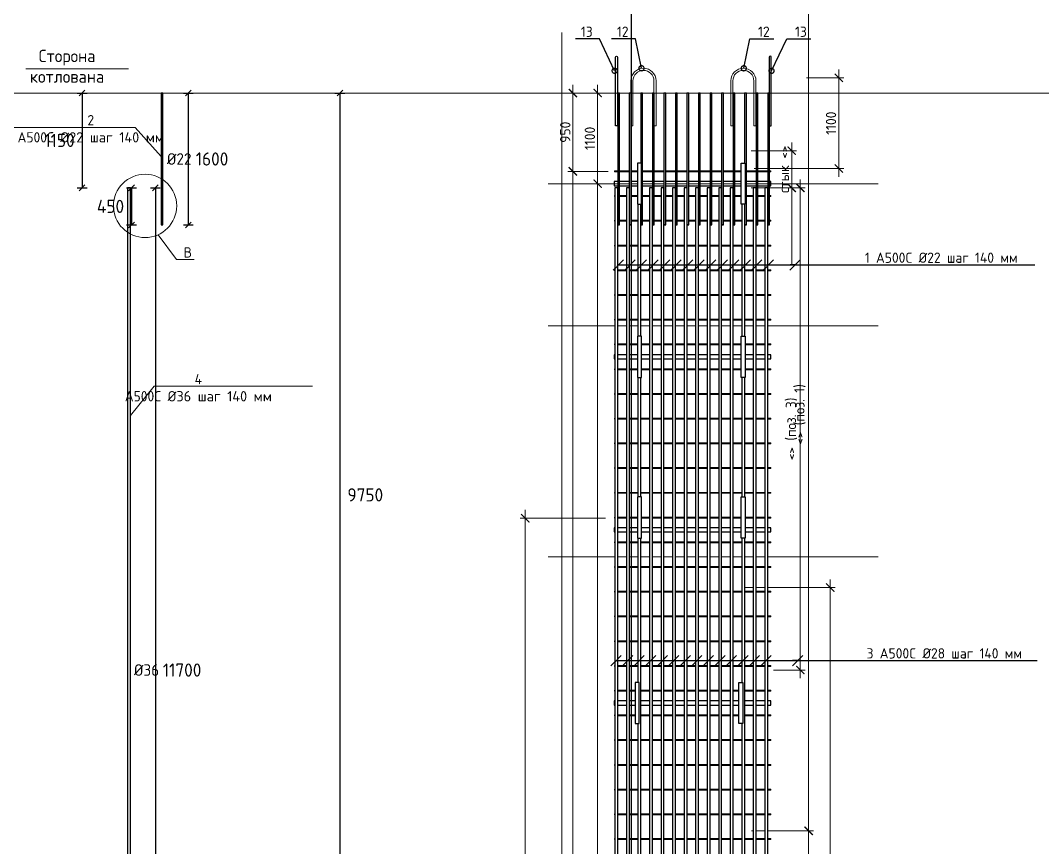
# Model space of a CAD drawing. Header units: millimetres. Extents: x -65574 to 111613, y -106550 to -50518.
# Drawn here: x 11601 to 24010, y -79206 to -69172 of the extents above; entities that cross this region are included whole.
import ezdxf
from ezdxf import colors
from ezdxf.entities.mleader import LeaderData, LeaderLine
from ezdxf.math import Vec2, Vec3

# ---------------------------------------------------------------- set-up
doc = ezdxf.new("R2010")
doc.units = ezdxf.units.MM
doc.linetypes.add('невидимая', pattern=[0.375, 0.25, -0.125])
doc.layers.get('Defpoints').update_dxf_attribs({"color": 6})
doc.layers.add('Dim', color=11, linetype='Continuous', lineweight=13)
doc.layers.add('К_Арматура', color=140, linetype='Continuous')
doc.styles.add('GOST-2.304_Type-B', font='GOST Common.ttf')
doc.styles.get("Standard").update_dxf_attribs({"font": 'arial.ttf'})
doc.dimstyles.new('УРСТ', dxfattribs={"dimtxt": 2.5, "dimasz": 2, "dimexe": 1.2, "dimexo": 1.5, "dimtad": 1, "dimdec": 0, "dimrnd": 1, "dimtxsty": 'GOST-2.304_Type-B', "dimblk": 'ARCHTICK', "dimcen": 2, "dimdle": 2, "dimazin": 3, "dimtfac": 1, "dimtdec": 0, "dimtmove": 1, "dimatfit": 0, "dimldrblk": 'NONE', "dimlwd": 15, "dimlwe": 15})

# ---------------------------------------------------------------- blocks, each defined once
blk = doc.blocks.new('*U32')
at = {"lineweight": 30, "ltscale": 100}
blk.add_lwpolyline([(-950, -25), (950, -25), (950, 25), (-950, 25)], close=True, dxfattribs=at)
blk = doc.blocks.new('*U33')
at = {"color": 0, "linetype": 'ByBlock', "lineweight": -2, "transparency": 16777216}
for p in [(0, 0), (0, -2100), (0, -4200), (0, -6300)]:
    blk.add_blockref('*U32', p, dxfattribs=at)
blk = doc.blocks.new('_ArchTick')
at = {"color": 0, "linetype": 'ByBlock', "const_width": 0.15}
blk.add_lwpolyline([(-0.5, -0.5), (0.5, 0.5)], dxfattribs=at)
blk = doc.blocks.new('*D138')
at = {"color": 0, "lineweight": 15, "ltscale": 100, "transparency": 16777216}
for p, q in [((18608, -69953), (18608, -71253)), ((18745, -70053), (18548, -70053)), ((19041, -71153), (18548, -71153))]:
    blk.add_line(p, q, dxfattribs=at)
at = {"layer": 'Defpoints', "color": 0, "lineweight": -2, "ltscale": 100, "transparency": 16777216}
for p in [(18820, -70053), (18608, -71153), (19116, -71153)]:
    blk.add_point(p, dxfattribs=at)
at = {"color": 0, "lineweight": 15, "ltscale": 100, "transparency": 16777216, "xscale": 100, "yscale": 100, "zscale": 100}
for p, rotation in [((18608, -70053), 90), ((18608, -71153), 270)]:
    blk.add_blockref('_ArchTick', p, dxfattribs=dict(at, rotation=rotation))
at = {"color": 0, "lineweight": 15, "ltscale": 100, "transparency": 16777216, "insert": (18514, -70603), "char_height": 125, "attachment_point": 5, "rotation": 90, "style": 'GOST-2.304_Type-B'}
blk.add_mtext('\\A1;1100', dxfattribs=at)
blk = doc.blocks.new('_None')
blk = doc.blocks.new('*D139')
at = {"color": 0, "lineweight": 15, "ltscale": 100, "transparency": 16777216}
for p, q in [((18608, -71053), (18608, -100653)), ((19041, -71153), (18548, -71153)), ((18736, -100553), (18548, -100553))]:
    blk.add_line(p, q, dxfattribs=at)
at = {"layer": 'Defpoints', "color": 0, "lineweight": -2, "ltscale": 100, "transparency": 16777216}
for p in [(19116, -71153), (18608, -100553), (18811, -100553)]:
    blk.add_point(p, dxfattribs=at)
at = {"color": 0, "lineweight": 15, "ltscale": 100, "transparency": 16777216, "xscale": 100, "yscale": 100, "zscale": 100}
for p, rotation in [((18608, -71153), 90), ((18608, -100553), 270)]:
    blk.add_blockref('_ArchTick', p, dxfattribs=dict(at, rotation=rotation))
at = {"color": 0, "lineweight": 15, "ltscale": 100, "transparency": 16777216, "insert": (18495, -85853), "char_height": 125, "width": 2235.51, "attachment_point": 5, "rotation": 90, "style": 'GOST-2.304_Type-B'}
blk.add_mtext('\\A1;14х2100=29400 (Ф1,Ф2,Ф3,Ф4)', dxfattribs=at)
blk = doc.blocks.new('*D140')
at = {"color": 0, "lineweight": 15, "ltscale": 100, "transparency": 16777216}
for p, q in [((18308, -69953), (18308, -71103)), ((18615, -70053), (18248, -70053)), ((18737, -71003), (18248, -71003))]:
    blk.add_line(p, q, dxfattribs=at)
at = {"layer": 'Defpoints', "color": 0, "lineweight": -2, "ltscale": 100, "transparency": 16777216}
for p in [(18690, -70053), (18308, -71003), (18812, -71003)]:
    blk.add_point(p, dxfattribs=at)
at = {"color": 0, "lineweight": 15, "ltscale": 100, "transparency": 16777216, "xscale": 100, "yscale": 100, "zscale": 100}
for p, rotation in [((18308, -70053), 90), ((18308, -71003), 270)]:
    blk.add_blockref('_ArchTick', p, dxfattribs=dict(at, rotation=rotation))
at = {"color": 0, "lineweight": 15, "ltscale": 100, "transparency": 16777216, "insert": (18215, -70528), "char_height": 125, "attachment_point": 5, "rotation": 90, "style": 'GOST-2.304_Type-B'}
blk.add_mtext('\\A1;950', dxfattribs=at)
blk = doc.blocks.new('*D142')
at = {"color": 0, "lineweight": 15, "ltscale": 100, "transparency": 16777216}
for p, q in [((21536, -71069), (21536, -69769)), ((21143, -69869), (21596, -69869)), ((20510, -70969), (21596, -70969))]:
    blk.add_line(p, q, dxfattribs=at)
at = {"layer": 'Defpoints', "color": 0, "lineweight": -2, "ltscale": 100, "transparency": 16777216}
for p in [(21068, -69869), (21536, -69869), (20435, -70969)]:
    blk.add_point(p, dxfattribs=at)
at = {"color": 0, "lineweight": 15, "ltscale": 100, "transparency": 16777216, "xscale": 100, "yscale": 100, "zscale": 100}
for p, rotation in [((21536, -69869), 90), ((21536, -70969), 270)]:
    blk.add_blockref('_ArchTick', p, dxfattribs=dict(at, rotation=rotation))
at = {"color": 0, "lineweight": 15, "ltscale": 100, "transparency": 16777216, "insert": (21442, -70419), "char_height": 125, "attachment_point": 5, "rotation": 90, "style": 'GOST-2.304_Type-B'}
blk.add_mtext('\\A1;1100', dxfattribs=at)
blk = doc.blocks.new('*D143')
at = {"color": 0, "lineweight": 15, "ltscale": 100, "transparency": 16777216}
for p, q in [((20405, -76053), (21492, -76053)), ((21432, -75953), (21432, -105553)), ((20405, -105453), (21492, -105453))]:
    blk.add_line(p, q, dxfattribs=at)
at = {"layer": 'Defpoints', "color": 0, "lineweight": -2, "ltscale": 100, "transparency": 16777216}
for p in [(20330, -76053), (20330, -105453), (21432, -105453)]:
    blk.add_point(p, dxfattribs=at)
at = {"color": 0, "lineweight": 15, "ltscale": 100, "transparency": 16777216, "xscale": 100, "yscale": 100, "zscale": 100}
for p, rotation in [((21432, -76053), 90), ((21432, -105453), 270)]:
    blk.add_blockref('_ArchTick', p, dxfattribs=dict(at, rotation=rotation))
at = {"color": 0, "lineweight": 15, "ltscale": 100, "transparency": 16777216, "insert": (21325, -90753), "char_height": 125, "attachment_point": 5, "rotation": 90, "style": 'GOST-2.304_Type-B'}
blk.add_mtext('\\A1;14х2100=29400 (поз. Р17)', dxfattribs=at)
blk = doc.blocks.new('_DotSmall')
at = {"color": 0, "linetype": 'ByBlock', "const_width": 0.5}
blk.add_lwpolyline([(-0.0625, 0, 1), (0.0625, 0, 1)], format="xyb", close=True, dxfattribs=at)
blk = doc.blocks.new('*D125')
at = {"color": 0, "lineweight": 15, "transparency": 16777216}
for p, q in [((21170, -78903), (21170, -90803)), ((20475, -79003), (21230, -79003)), ((20475, -90703), (21230, -90703))]:
    blk.add_line(p, q, dxfattribs=at)
at = {"layer": 'Defpoints', "color": 0, "lineweight": -2, "transparency": 16777216}
for p in [(20400, -79003), (20400, -90703), (21170, -90703)]:
    blk.add_point(p, dxfattribs=at)
at = {"color": 0, "lineweight": 15, "transparency": 16777216, "xscale": 100, "yscale": 100, "zscale": 100}
for p, rotation in [((21170, -79003), 90), ((21170, -90703), 270)]:
    blk.add_blockref('_ArchTick', p, dxfattribs=dict(at, rotation=rotation))
at = {"color": 0, "lineweight": 15, "transparency": 16777216, "insert": (21064, -84853), "char_height": 125, "attachment_point": 5, "rotation": 90, "style": 'GOST-2.304_Type-B'}
blk.add_mtext('\\A1;<> (поз. 5)', dxfattribs=at)
blk = doc.blocks.new('*U16')
blk.add_wipeout([(-18, 11700), (18, 11700), (18, 0), (-18, 0)])
at = {"lineweight": -2}
blk.add_wipeout([(-18, 11700), (18, 11700), (18, 0), (-18, 0)], dxfattribs=at)
at = {"ltscale": 100}
blk.add_lwpolyline([(-18, 0), (18, 0), (18, 11700), (-18, 11700)], close=True, dxfattribs=at)
blk = doc.blocks.new('*U17')
at = {"color": 0, "linetype": 'ByBlock', "lineweight": -2, "transparency": 16777216}
for p in [(0, 0), (140, 0), (280, 0), (420, 0), (560, 0), (700, 0), (840, 0), (980, 0), (1120, 0), (1260, 0), (1400, 0), (1540, 0), (1680, 0), (1820, 0)]:
    blk.add_blockref('*U16', p, dxfattribs=at)
blk = doc.blocks.new('_Oblique')
at = {"color": 0, "linetype": 'ByBlock', "lineweight": -2}
blk.add_line((-0.5, -0.5), (0.5, 0.5), dxfattribs=at)
blk = doc.blocks.new('*D86')
at = {"color": 0, "lineweight": 15, "transparency": 16777216}
for p, q in [((20475, -68103), (21230, -68103)), ((21170, -79903), (21170, -68003)), ((20475, -79803), (21230, -79803))]:
    blk.add_line(p, q, dxfattribs=at)
at = {"layer": 'Defpoints', "color": 0, "lineweight": -2, "transparency": 16777216}
for p in [(20400, -68103), (21170, -68103), (20400, -79803)]:
    blk.add_point(p, dxfattribs=at)
at = {"color": 0, "lineweight": 15, "transparency": 16777216, "xscale": 100, "yscale": 100, "zscale": 100}
for p, rotation in [((21170, -68103), 90), ((21170, -79803), 270)]:
    blk.add_blockref('_ArchTick', p, dxfattribs=dict(at, rotation=rotation))
at = {"color": 0, "lineweight": 15, "transparency": 16777216, "insert": (21064, -73953), "char_height": 125, "attachment_point": 5, "rotation": 90, "style": 'GOST-2.304_Type-B'}
blk.add_mtext('\\A1;<> (поз. 1)', dxfattribs=at)
blk = doc.blocks.new('*D87')
at = {"color": 0, "lineweight": 15, "transparency": 16777216}
for p, q in [((20742, -71203), (21129, -71203)), ((21069, -77153), (21069, -71103)), ((20745, -77053), (21129, -77053))]:
    blk.add_line(p, q, dxfattribs=at)
at = {"layer": 'Defpoints', "color": 0, "lineweight": -2, "transparency": 16777216}
for p in [(20667, -71203), (21069, -71203), (20670, -77053)]:
    blk.add_point(p, dxfattribs=at)
at = {"color": 0, "lineweight": 15, "transparency": 16777216, "xscale": 100, "yscale": 100, "zscale": 100}
for p, rotation in [((21069, -71203), 90), ((21069, -77053), 270)]:
    blk.add_blockref('_ArchTick', p, dxfattribs=dict(at, rotation=rotation))
at = {"color": 0, "lineweight": 15, "transparency": 16777216, "insert": (20962, -74128), "char_height": 125, "attachment_point": 5, "rotation": 90, "style": 'GOST-2.304_Type-B'}
blk.add_mtext('\\A1;<> (поз. 3)', dxfattribs=at)
blk = doc.blocks.new('*D163')
at = {"color": 0, "lineweight": 15, "ltscale": 100, "transparency": 16777216}
for p, q in [((18308, -70903), (18308, -100803)), ((18737, -71003), (18248, -71003)), ((18737, -100703), (18248, -100703))]:
    blk.add_line(p, q, dxfattribs=at)
at = {"layer": 'Defpoints', "color": 0, "lineweight": -2, "ltscale": 100, "transparency": 16777216}
for p in [(18812, -71003), (18308, -100703), (18812, -100703)]:
    blk.add_point(p, dxfattribs=at)
at = {"color": 0, "lineweight": 15, "ltscale": 100, "transparency": 16777216, "xscale": 100, "yscale": 100, "zscale": 100}
for p, rotation in [((18308, -71003), 90), ((18308, -100703), 270)]:
    blk.add_blockref('_ArchTick', p, dxfattribs=dict(at, rotation=rotation))
at = {"color": 0, "lineweight": 15, "ltscale": 100, "transparency": 16777216, "insert": (18202, -85853), "char_height": 125, "attachment_point": 5, "rotation": 90, "style": 'GOST-2.304_Type-B'}
blk.add_mtext('\\A1;99х300=29700 (поз. 9)', dxfattribs=at)
blk = doc.blocks.new('*U166')
at = {"lineweight": 15}
blk.add_lwpolyline([(-950, 6), (-950, -6), (950, -6), (950, 6)], close=True, dxfattribs=at)
blk = doc.blocks.new('*U167')
at = {"color": 0, "linetype": 'ByBlock', "lineweight": -2, "transparency": 16777216}
for p in [(0, 0), (0, -300), (0, -600), (0, -900), (0, -1200), (0, -1500), (0, -1800), (0, -2100), (0, -2400), (0, -2700), (0, -3000), (0, -3300), (0, -3600), (0, -3900), (0, -4200), (0, -4500), (0, -4800), (0, -5100), (0, -5400), (0, -5700), (0, -6000), (0, -6300), (0, -6600), (0, -6900), (0, -7200), (0, -7500), (0, -7800), (0, -8100)]:
    blk.add_blockref('*U166', p, dxfattribs=at)
blk = doc.blocks.new('*D191')
at = {"color": 0, "lineweight": 15, "transparency": 16777216}
for p, q in [((17729, -75111), (17729, -106261)), ((18704, -75211), (17669, -75211)), ((19246, -106161), (17669, -106161))]:
    blk.add_line(p, q, dxfattribs=at)
at = {"layer": 'Defpoints', "color": 0, "lineweight": -2, "transparency": 16777216}
for p in [(18779, -75211), (17729, -106161), (19321, -106161)]:
    blk.add_point(p, dxfattribs=at)
at = {"color": 0, "lineweight": 15, "transparency": 16777216, "xscale": 100, "yscale": 100, "zscale": 100}
for p, rotation in [((17729, -75211), 90), ((17729, -106161), 270)]:
    blk.add_blockref('_ArchTick', p, dxfattribs=dict(at, rotation=rotation))
at = {"color": 0, "lineweight": -2, "transparency": 16777216, "insert": (17636, -90686), "char_height": 125, "attachment_point": 5, "rotation": 90, "style": 'GOST-2.304_Type-B'}
blk.add_mtext('\\A1;30950', dxfattribs=at)
blk = doc.blocks.new('*D196')
at = {"color": 0, "lineweight": 15, "transparency": 16777216}
for p, q in [((20964, -70753), (20964, -70653)), ((20472, -70753), (21024, -70753)), ((20964, -70753), (20964, -71203)), ((20964, -70753), (20964, -71203)), ((20472, -71203), (21024, -71203)), ((20964, -71203), (20964, -71303)), ((20964, -72146), (20964, -71203))]:
    blk.add_line(p, q, dxfattribs=at)
at = {"layer": 'Defpoints', "color": 0, "lineweight": -2, "transparency": 16777216}
for p in [(20397, -70753), (20397, -71203), (20964, -71203)]:
    blk.add_point(p, dxfattribs=at)
at = {"color": 0, "lineweight": 15, "transparency": 16777216, "xscale": 100, "yscale": 100, "zscale": 100}
for p, rotation in [((20964, -70753), 270), ((20964, -71203), 90)]:
    blk.add_blockref('_ArchTick', p, dxfattribs=dict(at, rotation=rotation))
at = {"color": 0, "lineweight": 15, "transparency": 16777216, "insert": (20870, -70978), "char_height": 125, "attachment_point": 5, "rotation": 90, "style": 'GOST-2.304_Type-B'}
blk.add_mtext('\\A1;стык <>', dxfattribs=at)
blk = doc.blocks.new('*U226')
at = {"color": 0}
blk.add_wipeout([(-11, 1600), (11, 1600), (11, 0), (-11, 0)], dxfattribs=at)
at = {"color": 0, "lineweight": -2}
blk.add_line((8, 0), (-14, 0), dxfattribs=at)
at = {"color": 0, "ltscale": 100}
blk.add_lwpolyline([(-11, 0), (11, 0), (11, 1600), (-11, 1600)], close=True, dxfattribs=at)
blk = doc.blocks.new('*U227')
at = {"color": 0, "linetype": 'ByBlock', "lineweight": -2, "transparency": 16777216}
for p in [(0, 0), (140, 0), (280, 0), (420, 0), (560, 0), (700, 0), (840, 0), (980, 0), (1120, 0), (1260, 0), (1400, 0), (1540, 0), (1680, 0), (1820, 0)]:
    blk.add_blockref('*U226', p, dxfattribs=at)

msp = doc.modelspace()

# ---------------------------------------------------------------- linework, layer by layer
at = {"linetype": 'невидимая', "lineweight": 5, "ltscale": 25}
msp.add_line((44252, -70052.8), (2493.9, -70052.8), dxfattribs=at)
at = {"color": 7}
for p, q in [((12290, -70052.8), (12410, -70052.8)), ((12315, -70087.8), (12385, -70017.8)), ((12350, -70052.8), (12350, -71202.8)), ((13579.3, -70052.8), (13699.3, -70052.8)), ((13604.3, -70087.8), (13674.3, -70017.8)), ((13639.3, -70052.8), (13639.3, -71652.8)), ((15420, -70052.8), (15540, -70052.8)), ((15445, -70087.8), (15515, -70017.8)), ((15480, -70052.8), (15480, -79802.8)), ((12290, -71202.8), (12410, -71202.8)), ((12315, -71237.8), (12385, -71167.8)), ((12890, -71202.8), (13010, -71202.8)), ((12915, -71237.8), (12985, -71167.8)), ((12950, -71202.8), (12950, -71652.8)), ((13179.3, -71202.8), (13299.3, -71202.8)), ((13204.3, -71237.8), (13274.3, -71167.8)), ((13239.3, -71202.8), (13239.3, -82902.8)), ((12890, -71652.8), (13010, -71652.8)), ((12915, -71687.8), (12985, -71617.8)), ((13579.3, -71652.8), (13699.3, -71652.8)), ((13604.3, -71687.8), (13674.3, -71617.8))]:
    msp.add_line(p, q, dxfattribs=at)
at = {"color": 0, "lineweight": 15}
for points in [[(18172.4, -69317.7), (18172.4, -101737.5)], [(22012.7, -71152.8), (18006.3, -71152.8)], [(22012.7, -72877.8), (18006.3, -72877.8)], [(22012.7, -75677.8), (18006.3, -75677.8)]]:
    msp.add_lwpolyline(points, dxfattribs=at)
at = {"color": 0, "lineweight": 15, "ltscale": 100}
msp.add_lwpolyline([(11667.5, -69761), (12912.1, -69761)], dxfattribs=at)
for points in [[(19037.1, -70452.8), (19037.1, -69905.3, -1), (19292.1, -69905.3), (19292.1, -70452.8), (19317.1, -70452.8), (19317.1, -69905.3, 1), (19012.1, -69905.3), (19012.1, -70452.8)], [(20505.1, -70452.8), (20505.1, -69905.3, 1), (20250.1, -69905.3), (20250.1, -70452.8), (20225.1, -70452.8), (20225.1, -69905.3, -1), (20530.1, -69905.3), (20530.1, -70452.8)]]:
    msp.add_lwpolyline(points, format="xyb", close=True, dxfattribs=at)
at = {"lineweight": 30}
msp.add_lwpolyline([(13330.3, -70052.8), (13308.3, -70052.8), (13308.3, -71652.8), (13330.3, -71652.8), (13330.3, -70052.8), (13308.3, -70052.8)], dxfattribs=at)
msp.add_lwpolyline([(12901.3, -71202.8), (12901.3, -82902.8), (12937.3, -82902.8), (12937.3, -71202.8)], close=True, dxfattribs=at)
at = {"color": 0, "lineweight": 15}
msp.add_circle((13114.6, -71421.9), 384.2, dxfattribs=at)
at = {"layer": 'К_Арматура', "color": 0}
for points in [[(18850.1, -69618), (18850.1, -70452.8), (18825.1, -70452.8), (18825.1, -69618, -1), (18850.1, -69618, -1)], [(20692.1, -69618), (20692.1, -70452.8), (20717.1, -70452.8), (20717.1, -69618, 1), (20692.1, -69618, 1)]]:
    msp.add_lwpolyline(points, format="xyb", dxfattribs=at)

# ---------------------------------------------------------------- block references
at = {"color": 0, "lineweight": -2}
msp.add_blockref('*U167', (19761.6, -71002.8), dxfattribs=at)
at = {"color": 0}
msp.add_blockref('*U33', (19761.1, -71152.8), dxfattribs=at)

# ---------------------------------------------------------------- texts
at = {"color": 0, "ltscale": 100, "insert": (12530.9, -69528.1), "char_height": 150, "attachment_point": 3, "style": 'GOST-2.304_Type-B'}
msp.add_mtext_dynamic_manual_height_columns('\\pxqc;Сторона\\Pкотлована', width=726.204, gutter_width=300, heights=[-400], dxfattribs=at)
msp.add_mtext_dynamic_manual_height_columns('\\pxqc;Сторона\\Pкотлована', width=726.204, gutter_width=300, heights=[-400], dxfattribs=at)
at = {"color": 7, "style": 'GOST-2.304_Type-B'}
for s, insert, char_height, attachment_point in [('1150', (12260, -70627.8), 160, 6), ('%%C22', (13379.3, -70852.8), 140, 4), ('1600', (13729.3, -70852.8), 160, 4), ('450', (12860, -71427.8), 160, 6), ('9750', (15570, -74927.8), 160, 4), ('%%C36', (12979.3, -77052.8), 140, 4), ('11700', (13329.3, -77052.8), 160, 4)]:
    msp.add_mtext(s, dxfattribs=dict(at, insert=insert, char_height=char_height, attachment_point=attachment_point))

# ---------------------------------------------------------------- dimensions: what is measured, and where the dimension line sits
at = {"color": 0, "lineweight": 15, "ltscale": 100}
for base, p1, p2, picture, middle in [((21812.2, -70052.8), (20711.1, -71152.8), (21344.1, -70052.8), '*D142', (21812.2, -70602.8)), ((18308.5, -71002.8), (18689.7, -70052.8), (18811.6, -71002.8), '*D140', (18308.5, -70527.8))]:
    dim = msp.add_linear_dim(base=base, p1=p1, p2=p2, angle=90, dimstyle='УРСТ', override={"dimscale": 0}, dxfattribs=at)
    dim.commit()
    dim.dimension.update_dxf_attribs({"geometry": picture, "text_midpoint": middle, "dimtype": 160})
dim = msp.add_linear_dim(base=(18607.8, -71152.8), p1=(18819.7, -70052.8), p2=(19116.1, -71152.8), angle=90, dimstyle='УРСТ', override={"dimscale": 0}, dxfattribs=at)
dim.commit()
dim.dimension.update_dxf_attribs({"geometry": '*D138', "text_midpoint": (18514, -70602.8)})
for base, p1, p2, text, picture, middle in [((18607.8, -100552.8), (19116.1, -71152.8), (18811.1, -100552.8), '14х2100=29400 (Ф1,Ф2,Ф3,Ф4)', '*D139', (18495.3, -85852.8)), ((21812.2, -100552.8), (20711.1, -71152.8), (20711.1, -100552.8), '14х2100=29400 (поз. Р17)', '*D143', (21706, -85852.8))]:
    dim = msp.add_linear_dim(base=base, p1=p1, p2=p2, angle=90, text=text, dimstyle='УРСТ', override={"dimscale": 0}, dxfattribs=at)
    dim.commit()
    dim.dimension.update_dxf_attribs({"geometry": picture, "text_midpoint": middle})
at = {"color": 0, "lineweight": 15}
dim = msp.add_linear_dim(base=(21440.6, -88752.8), p1=(20670.1, -77052.8), p2=(20670.1, -88752.8), angle=90, text='<> (поз. 5)', dimstyle='УРСТ', override={"dimscale": 0}, dxfattribs=at)
dim.commit()
dim.dimension.update_dxf_attribs({"geometry": '*D125', "text_midpoint": (21334.3, -90078)})

# ---------------------------------------------------------------- leaders
at = {"color": 0, "lineweight": 15, "ltscale": 100}
ml = msp.add_multileader_mtext('Standard', dxfattribs=at)
ml.set_content('13', style='GOST-2.304_Type-B')
ml.set_leader_properties()
ml.set_arrow_properties(name='DOTSMALL')
ml.build(insert=Vec2(0, 0))
ml.multileader.update_dxf_attribs({"text_left_attachment_type": 6, "text_right_attachment_type": 6, "dogleg_length": 1, "arrow_head_size": 125, "scale": 50})
ctx = ml.context
ctx.base_point, ctx.scale, ctx.char_height, ctx.arrow_head_size, ctx.landing_gap_size, ctx.plane_origin = Vec3(18354.8, -69396.6), 50, 125, 125, 50, Vec3(18658.2, -69834.8)
ctx.left_attachment, ctx.right_attachment = 6, 6
notes = []
notes.append((ctx, [(0, (1, 1, 0), (18629.8, -69396.6), (-1, 0), 50, [(0, [(18814.8, -69782.8)], 0, [])])]))
ctx.mtext.insert, ctx.mtext.width, ctx.mtext.flow_direction = Vec3(18404.8, -69246.6), 100, 5
ml = msp.add_multileader_mtext('Standard', dxfattribs=at)
ml.set_content('12', style='GOST-2.304_Type-B')
ml.set_leader_properties()
ml.set_arrow_properties(name='DOTSMALL')
ml.build(insert=Vec2(0, 0))
ml.multileader.update_dxf_attribs({"text_left_attachment_type": 6, "text_right_attachment_type": 6, "dogleg_length": 1, "arrow_head_size": 125, "scale": 50})
ctx = ml.context
ctx.base_point, ctx.scale, ctx.char_height, ctx.arrow_head_size, ctx.landing_gap_size, ctx.plane_origin = Vec3(18792.6, -69396.6), 50, 125, 125, 50, Vec3(19096, -69834.8)
ctx.left_attachment, ctx.right_attachment = 6, 6
notes.append((ctx, [(0, (1, 1, 0), (19067.6, -69396.6), (-1, 0), 50, [(0, [(19140.7, -69752.8)], 0, [])])]))
ctx.mtext.insert, ctx.mtext.flow_direction = Vec3(18842.6, -69246.6), 5
ml = msp.add_multileader_mtext('Standard', dxfattribs=at)
ml.set_content('12', style='GOST-2.304_Type-B')
ml.set_leader_properties()
ml.set_arrow_properties(name='DOTSMALL')
ml.build(insert=Vec2(0, 0))
ml.multileader.update_dxf_attribs({"text_left_attachment_type": 6, "text_right_attachment_type": 6, "dogleg_length": 1, "arrow_head_size": 125, "scale": 50})
ctx = ml.context
ctx.base_point, ctx.scale, ctx.char_height, ctx.arrow_head_size, ctx.landing_gap_size, ctx.plane_origin = Vec3(20505.7, -69396.6), 50, 125, 125, 50, Vec3(20427.3, -69834.8)
ctx.left_attachment, ctx.right_attachment = 6, 6
notes.append((ctx, [(0, (1, 1, 0), (20455.7, -69396.6), (1, 0), 50, [(0, [(20382.6, -69752.8)], 0, [])])]))
ctx.mtext.insert, ctx.mtext.flow_direction = Vec3(20555.7, -69246.6), 5
ml = msp.add_multileader_mtext('Standard', dxfattribs=at)
ml.set_content('13', style='GOST-2.304_Type-B')
ml.set_leader_properties()
ml.set_arrow_properties(name='DOTSMALL')
ml.build(insert=Vec2(0, 0))
ml.multileader.update_dxf_attribs({"text_left_attachment_type": 6, "text_right_attachment_type": 6, "dogleg_length": 1, "arrow_head_size": 125, "scale": 50})
ctx = ml.context
ctx.base_point, ctx.scale, ctx.char_height, ctx.arrow_head_size, ctx.landing_gap_size, ctx.plane_origin = Vec3(20954.7, -69396.6), 50, 125, 125, 50, Vec3(20876.3, -69834.8)
ctx.left_attachment, ctx.right_attachment = 6, 6
notes.append((ctx, [(0, (1, 1, 0), (20904.7, -69396.6), (1, 0), 50, [(0, [(20719.7, -69782.8)], 0, [])])]))
ctx.mtext.insert, ctx.mtext.flow_direction = Vec3(21004.7, -69246.6), 5
ml = msp.add_multileader_mtext('Standard', dxfattribs=at)
ml.set_content('{\\C0;А}', color=2, style='GOST-2.304_Type-B')
ml.set_leader_properties(linetype='ByLayer', lineweight=13)
ml.set_arrow_properties(name='NONE')
ml.build(insert=Vec2(0, 0))
ml.multileader.update_dxf_attribs({"has_dogleg": 0, "text_left_attachment_type": 6, "text_right_attachment_type": 6, "dogleg_length": 0, "arrow_head_size": 125, "scale": 50})
ctx = ml.context
ctx.base_point, ctx.scale, ctx.char_height, ctx.arrow_head_size, ctx.landing_gap_size, ctx.plane_origin = Vec3(9022.8, -76575.1), 50, 125, 125, 100, Vec3(2015.6, -71319.3)
ctx.left_attachment, ctx.right_attachment, ctx.text_align_type = 6, 6, 1
notes.append((ctx, [(1, (1, 1, 0), (9310.3, -76575.1), (-1, 0), 0, [(1, [(9413.6, -76745.9)], 0, [])])]))
ctx.mtext.insert, ctx.mtext.width, ctx.mtext.alignment, ctx.mtext.flow_direction = Vec3(9166.6, -76425.1), 278.609, 2, 5
at = {"layer": 'Dim', "color": 0, "lineweight": 15, "ltscale": 100}
ml = msp.add_multileader_mtext('Standard', dxfattribs=at)
ml.set_content('{\\C0;Г}', color=2, style='GOST-2.304_Type-B')
ml.set_leader_properties(linetype='ByLayer', lineweight=13)
ml.set_arrow_properties(name='NONE')
ml.build(insert=Vec2(0, 0))
ml.multileader.update_dxf_attribs({"has_dogleg": 0, "text_left_attachment_type": 6, "text_right_attachment_type": 6, "dogleg_length": 0, "arrow_head_size": 125, "scale": 50})
ctx = ml.context
ctx.base_point, ctx.scale, ctx.char_height, ctx.arrow_head_size, ctx.landing_gap_size, ctx.plane_origin = Vec3(27555.3, -69571.6), 50, 125, 125, 100, Vec3(19954, -72706.6)
ctx.left_attachment, ctx.right_attachment, ctx.text_align_type = 6, 6, 1
notes.append((ctx, [(0, (1, 1, 0), (27555.3, -69571.6), (1, 0), 0, [(1, [(27390.4, -69744.3)], 0, [])])]))
ctx.mtext.insert, ctx.mtext.width, ctx.mtext.alignment, ctx.mtext.flow_direction = Vec3(27686.6, -69421.6), 278.609, 2, 5
for ctx, leaders in notes:
    for number, flags, end, landing, length, lines in leaders:
        leader = LeaderData()
        leader.index, (leader.has_last_leader_line, leader.has_dogleg_vector, leader.attachment_direction) = number, flags
        leader.last_leader_point, leader.dogleg_vector, leader.dogleg_length = Vec3(end), Vec3(landing), length
        for number, points, colour, breaks in lines:
            line = LeaderLine()
            line.index, line.vertices, line.color, line.breaks = number, Vec3.list(points), colors.encode_raw_color(colour), breaks
            leader.lines.append(line)
        ctx.leaders.append(leader)

# ---------------------------------------------------------------- next in the draw order: block references
at = {"color": 0, "lineweight": -2}
msp.add_blockref('*U17', (18836.1, -82902.8), dxfattribs=at)

# ---------------------------------------------------------------- next in the draw order: linework, layer by layer
at = {"lineweight": -2}
msp.add_line((19130.1, -75202.8), (19152.1, -75202.8), dxfattribs=at)

# ---------------------------------------------------------------- next in the draw order: dimensions: what is measured, and where the dimension line sits
at = {"color": 0, "lineweight": 15}
for base, p1, p2, text, picture, middle in [((21440.6, -70052.8), (20670.1, -81752.8), (20670.1, -70052.8), '<> (поз. 1)', '*D86', (21334.3, -81302.8)), ((21068.5, -71202.8), (20670.1, -77052.8), (20666.7, -71202.8), '<> (поз. 3)', '*D87', (20962.3, -72977.8))]:
    dim = msp.add_linear_dim(base=base, p1=p1, p2=p2, angle=90, text=text, dimstyle='УРСТ', override={"dimscale": 0}, dxfattribs=at)
    dim.commit()
    dim.dimension.update_dxf_attribs({"geometry": picture, "text_midpoint": middle})
at = {"color": 0, "lineweight": -2}
dim = msp.add_linear_dim(base=(17258.9, -101002.8), p1=(18308.5, -70052.8), p2=(18850.1, -101002.8), angle=90, dimstyle='УРСТ', override={"dimscale": 0}, dxfattribs=at)
dim.commit()
dim.dimension.update_dxf_attribs({"geometry": '*D191', "text_midpoint": (17165.2, -85527.8)})
at = {"color": 0, "lineweight": 15}
dim = msp.add_linear_dim(base=(21237.4, -71202.8), p1=(20670.1, -70752.8), p2=(20670.1, -71202.8), angle=90, text='стык <>', dimstyle='УРСТ', override={"dimscale": 0}, dxfattribs=at)
dim.commit()
dim.dimension.update_dxf_attribs({"geometry": '*D196', "text_midpoint": (21219.6, -76480.7), "dimtype": 160})
at = {"color": 0, "lineweight": 15, "ltscale": 100}
dim = msp.add_linear_dim(base=(18308.5, -100702.8), p1=(18811.6, -71002.8), p2=(18811.6, -100702.8), angle=90, text='99х300=29700 (поз. 9)', dimstyle='УРСТ', override={"dimscale": 0}, dxfattribs=at)
dim.commit()
dim.dimension.update_dxf_attribs({"geometry": '*D163', "text_midpoint": (18202.2, -85852.8)})

# ---------------------------------------------------------------- next in the draw order: leaders
ml = msp.add_multileader_mtext('Standard', dxfattribs=at)
ml.set_content('{\\C0;В}', color=2, style='GOST-2.304_Type-B')
ml.set_leader_properties(linetype='ByLayer', lineweight=13)
ml.set_arrow_properties(name='NONE')
ml.build(insert=Vec2(0, 0))
ml.multileader.update_dxf_attribs({"has_dogleg": 0, "text_left_attachment_type": 6, "text_right_attachment_type": 6, "dogleg_length": 0, "arrow_head_size": 125, "scale": 50})
ctx = ml.context
ctx.base_point, ctx.scale, ctx.char_height, ctx.arrow_head_size, ctx.landing_gap_size, ctx.plane_origin = Vec3(13495.5, -72074.2), 50, 125, 125, 100, Vec3(21105, -76366.5)
ctx.left_attachment, ctx.right_attachment, ctx.text_align_type = 6, 6, 1
notes = []
notes.append((ctx, [(0, (1, 1, 0), (13495.5, -72074.2), (1, 0), 0, [(1, [(13273.2, -71771.8)], 0, [])])]))
ctx.mtext.insert, ctx.mtext.width, ctx.mtext.alignment, ctx.mtext.flow_direction = Vec3(13633, -71924.2), 278.609, 2, 5
at = {"color": 0, "lineweight": 15}
ml = msp.add_multileader_mtext('Standard', dxfattribs=at)
ml.set_content('{\\fGOST Common|b0|i0|c204|p34;1 A500C %%C22 шаг 140\\fGOST Common|b0|i0|c0|p34; \\fGOST Common|b0|i0|c204|p34;мм}')
ml.set_leader_properties()
ml.set_arrow_properties(name='OBLIQUE')
ml.build(insert=Vec2(0, 0))
ml.multileader.update_dxf_attribs({"text_left_attachment_type": 6, "text_right_attachment_type": 6, "dogleg_length": 0.842, "arrow_head_size": 125, "scale": 50})
ctx = ml.context
ctx.base_point, ctx.scale, ctx.char_height, ctx.arrow_head_size, ctx.landing_gap_size, ctx.plane_origin = Vec3(21950.2, -72137.8), 50, 125, 125, 5, Vec3(21055.7, -72137.8)
ctx.left_attachment, ctx.right_attachment, ctx.text_align_type = 6, 6, 2
notes.append((ctx, [(0, (1, 1, 0), (20944.1, -72137.8), (1, 0), 1006.1, [(2, [(20680.7, -72137.8)], 0, []), (3, [(20540.7, -72137.8)], 0, []), (4, [(20400.7, -72137.8)], 0, []), (5, [(20260.7, -72137.8)], 0, []), (6, [(19980.7, -72137.8)], 0, []), (7, [(19840.7, -72137.8)], 0, []), (8, [(19700.7, -72137.8)], 0, []), (9, [(19560.7, -72137.8)], 0, []), (10, [(19420.7, -72137.8)], 0, []), (11, [(19280.7, -72137.8)], 0, []), (12, [(19140.7, -72137.8)], 0, []), (13, [(19000.7, -72137.8)], 0, []), (14, [(18860.7, -72137.8)], 0, []), (1, [(21005.2, -72137.8)], 0, []), (0, [(20120.7, -72137.8)], 0, [])])]))
ctx.mtext.insert, ctx.mtext.width, ctx.mtext.alignment, ctx.mtext.flow_direction = Vec3(23706.7, -71987.8), 1785.618, 3, 5
ml = msp.add_multileader_mtext('Standard', dxfattribs=at)
ml.set_content('{\\fGOST Common|b0|i0|c204|p34;3\\fGOST Common|b0|i0|c0|p34; A500C %%C\\fGOST Common|b0|i0|c204|p34;28\\fGOST Common|b0|i0|c0|p34; \\fGOST Common|b0|i0|c204|p34;шаг 140\\fGOST Common|b0|i0|c0|p34; \\fGOST Common|b0|i0|c204|p34;мм}')
ml.set_leader_properties()
ml.set_arrow_properties(name='OBLIQUE')
ml.build(insert=Vec2(0, 0))
ml.multileader.update_dxf_attribs({"text_left_attachment_type": 6, "text_right_attachment_type": 6, "dogleg_length": 0.842, "arrow_head_size": 125, "scale": 50})
ctx = ml.context
ctx.base_point, ctx.scale, ctx.char_height, ctx.arrow_head_size, ctx.landing_gap_size, ctx.plane_origin = Vec3(21979.4, -76937.6), 50, 125, 125, 5, Vec3(21085.7, -76937.6)
ctx.left_attachment, ctx.right_attachment, ctx.text_align_type = 6, 6, 2
notes.append((ctx, [(0, (1, 1, 0), (20974.1, -76937.6), (1, 0), 1005.3, [(2, [(20652.7, -76937.6)], 0, []), (3, [(20512.7, -76937.6)], 0, []), (4, [(20372.7, -76937.6)], 0, []), (5, [(20232.7, -76937.6)], 0, []), (6, [(19952.7, -76937.6)], 0, []), (7, [(19812.7, -76937.6)], 0, []), (8, [(19672.7, -76937.6)], 0, []), (9, [(19532.7, -76937.6)], 0, []), (10, [(19395.7, -76937.6)], 0, []), (11, [(19252.7, -76937.6)], 0, []), (12, [(19112.7, -76937.6)], 0, []), (13, [(18972.7, -76937.6)], 0, []), (14, [(18832.7, -76937.6)], 0, []), (1, [(21035.2, -76937.6)], 0, []), (0, [(20092.7, -76937.6)], 0, [])])]))
ctx.mtext.insert, ctx.mtext.width, ctx.mtext.alignment, ctx.mtext.flow_direction = Vec3(23761, -76787.6), 1785.618, 3, 5
for ctx, leaders in notes:
    for number, flags, end, landing, length, lines in leaders:
        leader = LeaderData()
        leader.index, (leader.has_last_leader_line, leader.has_dogleg_vector, leader.attachment_direction) = number, flags
        leader.last_leader_point, leader.dogleg_vector, leader.dogleg_length = Vec3(end), Vec3(landing), length
        for number, points, colour, breaks in lines:
            line = LeaderLine()
            line.index, line.vertices, line.color, line.breaks = number, Vec3.list(points), colors.encode_raw_color(colour), breaks
            leader.lines.append(line)
        ctx.leaders.append(leader)

# ---------------------------------------------------------------- next in the draw order: block references
at = {"color": 0}
msp.add_blockref('*U227', (18864.1, -71652.8), dxfattribs=at)

# ---------------------------------------------------------------- next in the draw order: wipeouts: each hides what was drawn before it
for points in [[(19141.1, -73002.8), (19091.1, -73002.8), (19091.1, -73502.8), (19141.1, -73502.8)], [(20351.1, -73002.8), (20401.1, -73002.8), (20401.1, -73502.8), (20351.1, -73502.8)], [(19141.1, -74952.8), (19091.1, -74952.8), (19091.1, -75452.8), (19141.1, -75452.8)], [(20351.1, -74952.8), (20401.1, -74952.8), (20401.1, -75452.8), (20351.1, -75452.8)], [(19112.1, -77202.8), (19062.1, -77202.8), (19062.1, -77702.8), (19112.1, -77702.8)], [(20322.1, -77202.8), (20372.1, -77202.8), (20372.1, -77702.8), (20322.1, -77702.8)]]:
    msp.add_wipeout(points)

# ---------------------------------------------------------------- next in the draw order: linework, layer by layer
at = {"color": 1, "lineweight": -2}
msp.add_lwpolyline([(543, -65018), (19015.4, -65018), (19015.4, -101430.7), (543, -101430.7)], close=True, dxfattribs=at)
at = {"lineweight": 30, "ltscale": 100}
for points in [[(19141.1, -73502.8), (19141.1, -73002.8), (19091.1, -73002.8), (19091.1, -73502.8)], [(20351.1, -73502.8), (20351.1, -73002.8), (20401.1, -73002.8), (20401.1, -73502.8)], [(19141.1, -75452.8), (19141.1, -74952.8), (19091.1, -74952.8), (19091.1, -75452.8)], [(20351.1, -75452.8), (20351.1, -74952.8), (20401.1, -74952.8), (20401.1, -75452.8)], [(19112.1, -77702.8), (19112.1, -77202.8), (19062.1, -77202.8), (19062.1, -77702.8)], [(20322.1, -77702.8), (20322.1, -77202.8), (20372.1, -77202.8), (20372.1, -77702.8)]]:
    msp.add_lwpolyline(points, close=True, dxfattribs=at)

# ---------------------------------------------------------------- next in the draw order: leaders
at = {"color": 0, "lineweight": 15, "ltscale": 100}
ml = msp.add_multileader_mtext('Standard', dxfattribs=at)
ml.set_content('{\\C0;1\\PА500C \\fISOCPEUR|b0|i0|c204|p34;%%C\\fISOCPEUR|b0|i0|c0|p34;22 \\fISOCPEUR|b0|i0|c204|p34;шаг 140\\fISOCPEUR|b0|i0|c0|p34; \\fISOCPEUR|b0|i0|c204|p34;мм}', color=2, style='GOST-2.304_Type-B')
ml.set_leader_properties(color=256, linetype='ByLayer', lineweight=13)
ml.set_arrow_properties(name='NONE')
ml.build(insert=Vec2(0, 0))
ml.multileader.update_dxf_attribs({"has_dogleg": 0, "text_left_attachment_type": 6, "text_right_attachment_type": 6, "dogleg_length": 0, "arrow_head_size": 125, "scale": 50})
ctx = ml.context
ctx.base_point, ctx.scale, ctx.char_height, ctx.arrow_head_size, ctx.landing_gap_size, ctx.plane_origin = Vec3(8506.1, -70469.4), 50, 125, 125, 100, Vec3(2511.3, -73094.2)
ctx.left_attachment, ctx.right_attachment, ctx.text_align_type = 6, 6, 1
notes = []
notes.append((ctx, [(0, (1, 1, 0), (8506.1, -70469.4), (1, 0), 0, [(1, [(8219.9, -70823.9)], 0, [])])]))
ctx.mtext.insert, ctx.mtext.width, ctx.mtext.alignment, ctx.mtext.flow_direction = Vec3(9043.6, -70319.4), 923.119, 2, 5
ml = msp.add_multileader_mtext('Standard', dxfattribs=at)
ml.set_content('{\\C0;2\\PА500C \\fISOCPEUR|b0|i0|c204|p34;%%C\\fISOCPEUR|b0|i0|c0|p34;22 \\fISOCPEUR|b0|i0|c204|p34;шаг 140\\fISOCPEUR|b0|i0|c0|p34; \\fISOCPEUR|b0|i0|c204|p34;мм}', color=2, style='GOST-2.304_Type-B')
ml.set_leader_properties(color=256, linetype='ByLayer', lineweight=13)
ml.set_arrow_properties(name='NONE')
ml.build(insert=Vec2(0, 0))
ml.multileader.update_dxf_attribs({"has_dogleg": 0, "text_left_attachment_type": 6, "text_right_attachment_type": 6, "dogleg_length": 0, "arrow_head_size": 125, "scale": 50})
ctx = ml.context
ctx.base_point, ctx.scale, ctx.char_height, ctx.arrow_head_size, ctx.landing_gap_size, ctx.plane_origin = Vec3(11917.6, -70469.4), 50, 125, 125, 100, Vec3(7599.7, -73094.2)
ctx.left_attachment, ctx.right_attachment, ctx.text_align_type = 6, 6, 1
notes.append((ctx, [(1, (1, 1, 0), (12992.6, -70469.4), (-1, 0), 0, [(1, [(13308.3, -70823.9)], 0, [])])]))
ctx.mtext.insert, ctx.mtext.width, ctx.mtext.alignment, ctx.mtext.flow_direction = Vec3(12455.1, -70319.4), 923.119, 2, 5
ml = msp.add_multileader_mtext('Standard', dxfattribs=at)
ml.set_content('{\\C0;3\\PА500C \\fISOCPEUR|b0|i0|c204|p34;%%C28\\fISOCPEUR|b0|i0|c0|p34; \\fISOCPEUR|b0|i0|c204|p34;шаг 140\\fISOCPEUR|b0|i0|c0|p34; \\fISOCPEUR|b0|i0|c204|p34;мм}', color=2, style='GOST-2.304_Type-B')
ml.set_leader_properties(color=256, linetype='ByLayer', lineweight=13)
ml.set_arrow_properties(name='NONE')
ml.build(insert=Vec2(0, 0))
ml.multileader.update_dxf_attribs({"has_dogleg": 0, "text_left_attachment_type": 6, "text_right_attachment_type": 6, "dogleg_length": 0, "arrow_head_size": 125, "scale": 50})
ctx = ml.context
ctx.base_point, ctx.scale, ctx.char_height, ctx.arrow_head_size, ctx.landing_gap_size, ctx.plane_origin = Vec3(8312, -73610.2), 50, 125, 125, 100, Vec3(3951.1, -76235)
ctx.left_attachment, ctx.right_attachment, ctx.text_align_type = 6, 6, 1
notes.append((ctx, [(1, (1, 1, 0), (9387, -73610.2), (-1, 0), 0, [(1, [(9613.9, -73964.8)], 0, [])])]))
ctx.mtext.insert, ctx.mtext.width, ctx.mtext.alignment, ctx.mtext.flow_direction = Vec3(8849.5, -73460.2), 942.218, 2, 5
ml = msp.add_multileader_mtext('Standard', dxfattribs=at)
ml.set_content('{\\C0;4\\PА500C \\fISOCPEUR|b0|i0|c204|p34;%%C36\\fISOCPEUR|b0|i0|c0|p34; \\fISOCPEUR|b0|i0|c204|p34;шаг 140\\fISOCPEUR|b0|i0|c0|p34; \\fISOCPEUR|b0|i0|c204|p34;мм}', color=2, style='GOST-2.304_Type-B')
ml.set_leader_properties(color=256, linetype='ByLayer', lineweight=13)
ml.set_arrow_properties(name='NONE')
ml.build(insert=Vec2(0, 0))
ml.multileader.update_dxf_attribs({"has_dogleg": 0, "text_left_attachment_type": 6, "text_right_attachment_type": 6, "dogleg_length": 0, "arrow_head_size": 125, "scale": 50})
ctx = ml.context
ctx.base_point, ctx.scale, ctx.char_height, ctx.arrow_head_size, ctx.landing_gap_size, ctx.plane_origin = Vec3(13223.5, -73610.2), 50, 125, 125, 100, Vec3(7228.7, -76235)
ctx.left_attachment, ctx.right_attachment, ctx.text_align_type = 6, 6, 1
notes.append((ctx, [(0, (1, 1, 0), (13223.5, -73610.2), (1, 0), 0, [(1, [(12937.3, -73964.8)], 0, [])])]))
ctx.mtext.insert, ctx.mtext.width, ctx.mtext.alignment, ctx.mtext.flow_direction = Vec3(13761, -73460.2), 923.119, 2, 5
for ctx, leaders in notes:
    for number, flags, end, landing, length, lines in leaders:
        leader = LeaderData()
        leader.index, (leader.has_last_leader_line, leader.has_dogleg_vector, leader.attachment_direction) = number, flags
        leader.last_leader_point, leader.dogleg_vector, leader.dogleg_length = Vec3(end), Vec3(landing), length
        for number, points, colour, breaks in lines:
            line = LeaderLine()
            line.index, line.vertices, line.color, line.breaks = number, Vec3.list(points), colors.encode_raw_color(colour), breaks
            leader.lines.append(line)
        ctx.leaders.append(leader)

# ---------------------------------------------------------------- next in the draw order: wipeouts: each hides what was drawn before it
for points in [[(19141.1, -70902.8), (19091.1, -70902.8), (19091.1, -71402.8), (19141.1, -71402.8)], [(20351.1, -70902.8), (20401.1, -70902.8), (20401.1, -71402.8), (20351.1, -71402.8)]]:
    msp.add_wipeout(points)

# ---------------------------------------------------------------- next in the draw order: linework, layer by layer
at = {"lineweight": 30, "ltscale": 100}
for points in [[(19141.1, -71402.8), (19141.1, -70902.8), (19091.1, -70902.8), (19091.1, -71402.8)], [(20351.1, -71402.8), (20351.1, -70902.8), (20401.1, -70902.8), (20401.1, -71402.8)]]:
    msp.add_lwpolyline(points, close=True, dxfattribs=at)

doc.saveas('drawing.dxf')
